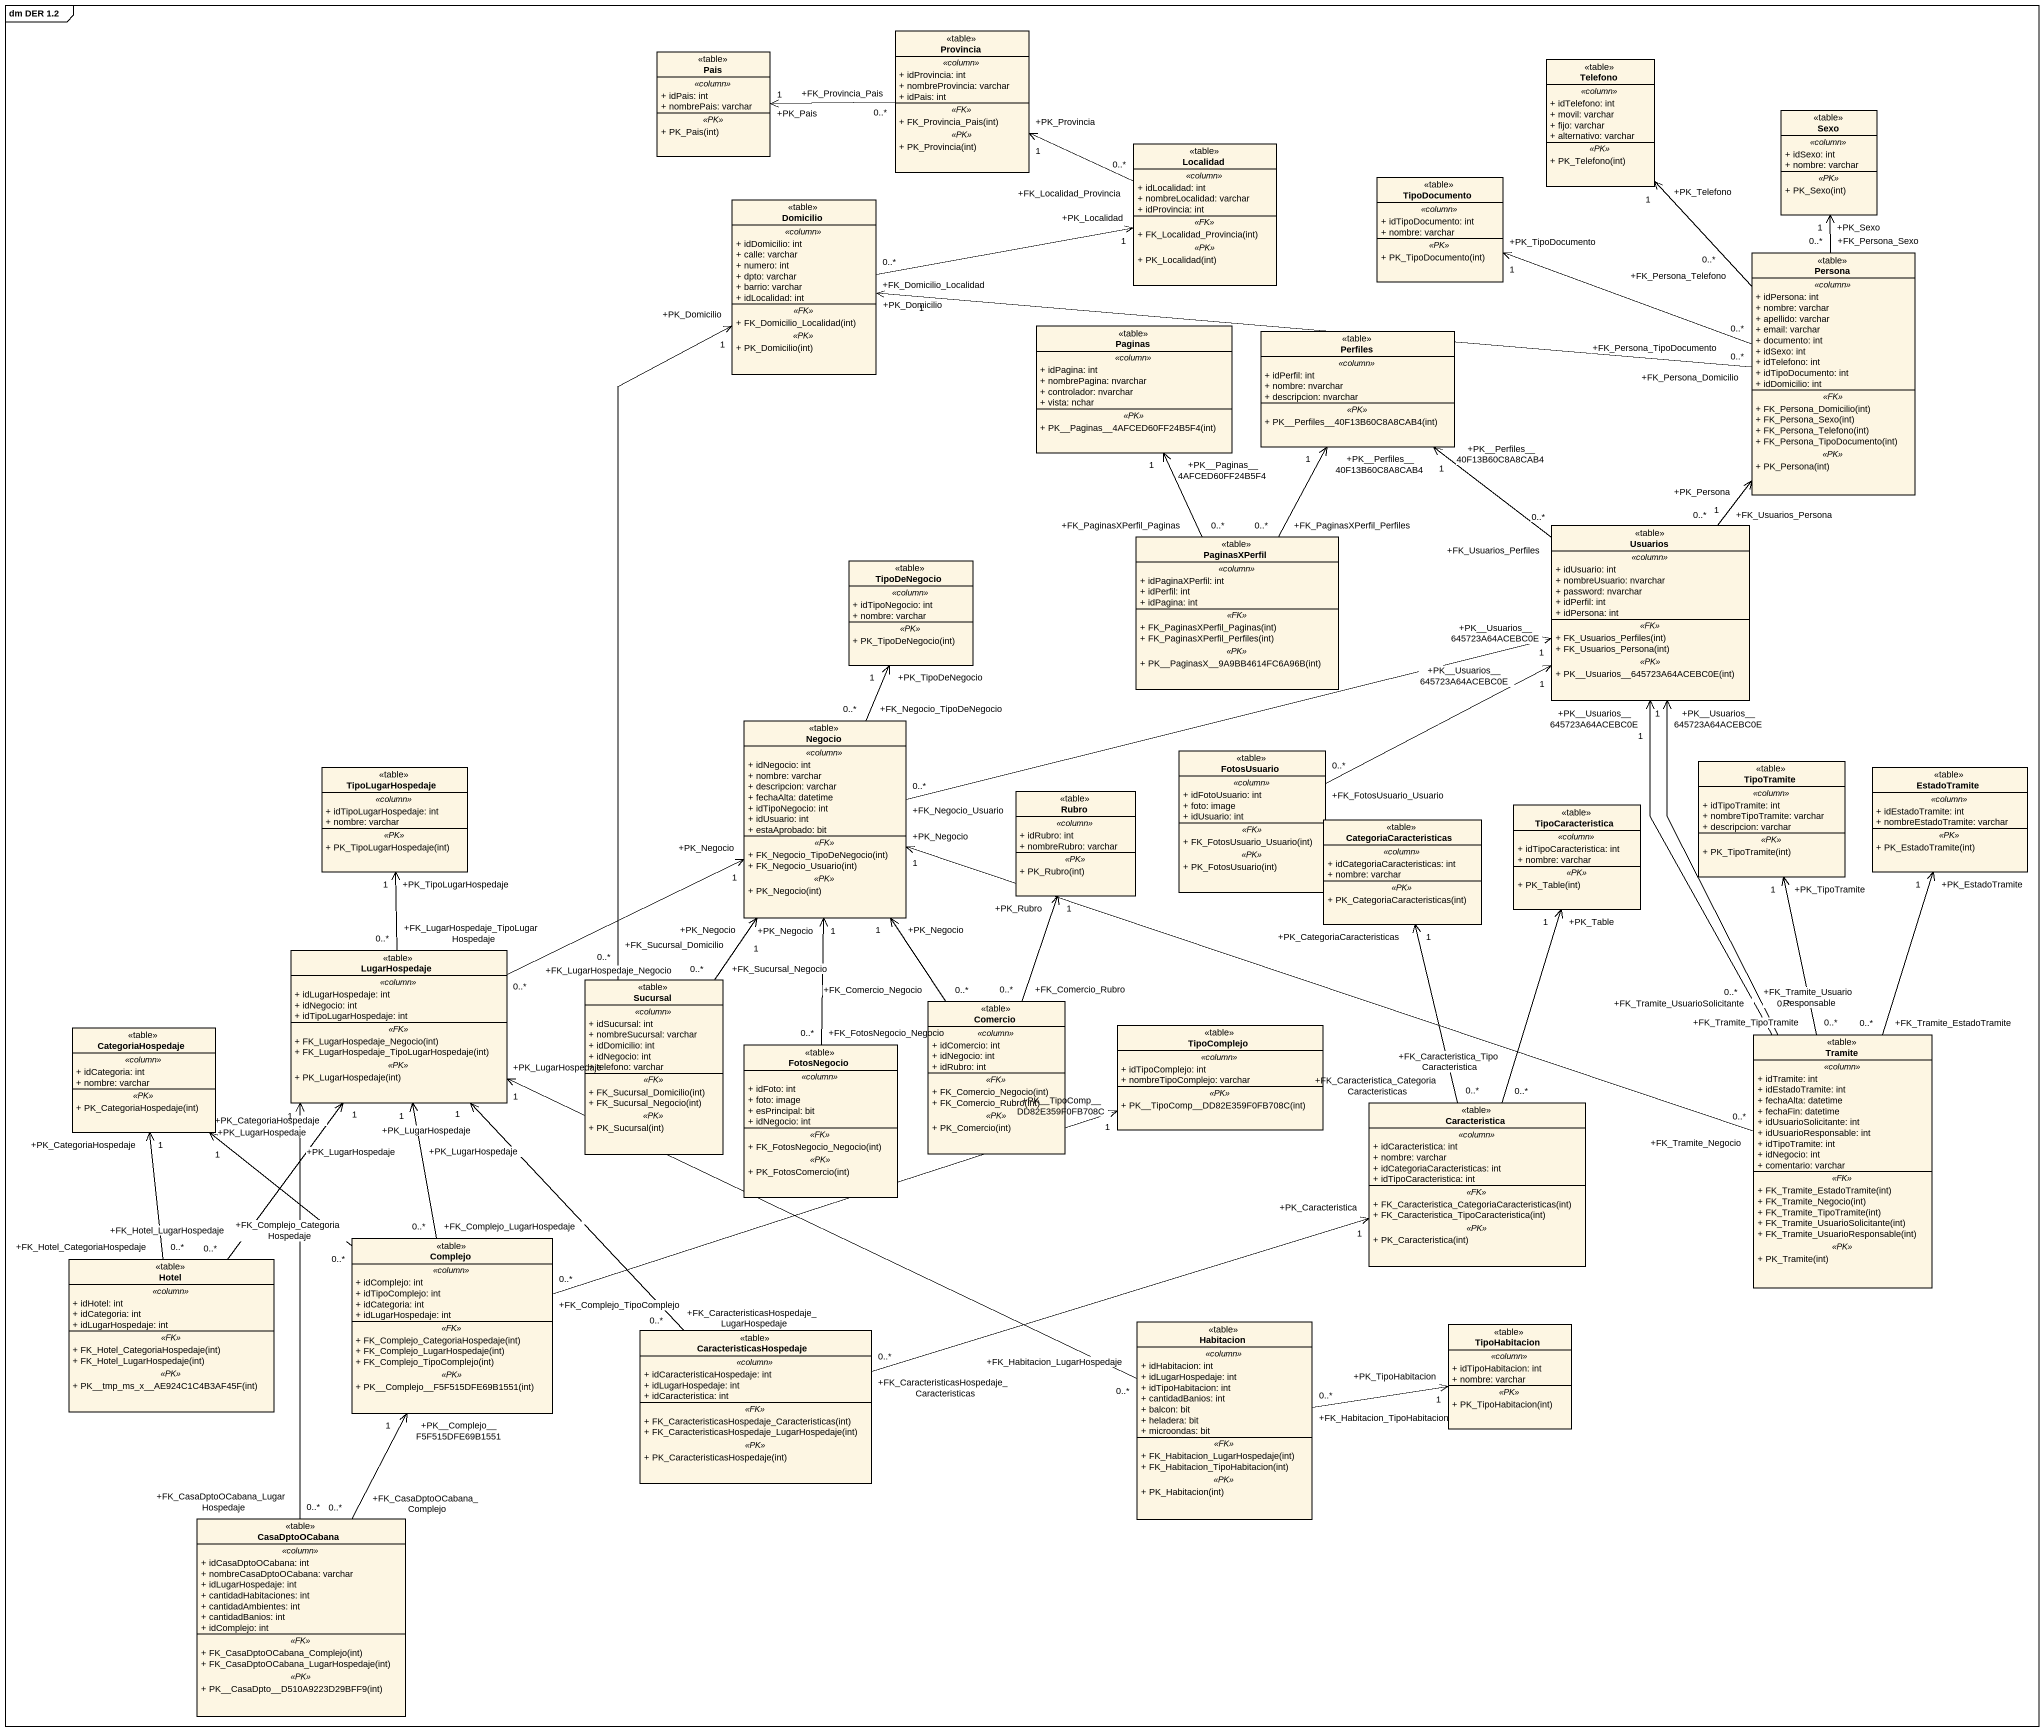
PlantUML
@startuml
mainframe dm DER 1.2
hide circle
hide empty members
skinparam classAttributeIconSize 0
class Provincia <<table>> {
  .. <<column>> ..
  + idProvincia: int
  + nombreProvincia: varchar
  + idPais: int
  .. <<FK>> ..
  + FK_Provincia_Pais(int)
  .. <<PK>> ..
  + PK_Provincia(int)
}
class Pais <<table>> {
  .. <<column>> ..
  + idPais: int
  + nombrePais: varchar
  .. <<PK>> ..
  + PK_Pais(int)
}
class Telefono <<table>> {
  .. <<column>> ..
  + idTelefono: int
  + movil: varchar
  + fijo: varchar
  + alternativo: varchar
  .. <<PK>> ..
  + PK_Telefono(int)
}
class Sexo <<table>> {
  .. <<column>> ..
  + idSexo: int
  + nombre: varchar
  .. <<PK>> ..
  + PK_Sexo(int)
}
class Localidad <<table>> {
  .. <<column>> ..
  + idLocalidad: int
  + nombreLocalidad: varchar
  + idProvincia: int
  .. <<FK>> ..
  + FK_Localidad_Provincia(int)
  .. <<PK>> ..
  + PK_Localidad(int)
}
class TipoDocumento <<table>> {
  .. <<column>> ..
  + idTipoDocumento: int
  + nombre: varchar
  .. <<PK>> ..
  + PK_TipoDocumento(int)
}
class Domicilio <<table>> {
  .. <<column>> ..
  + idDomicilio: int
  + calle: varchar
  + numero: int
  + dpto: varchar
  + barrio: varchar
  + idLocalidad: int
  .. <<FK>> ..
  + FK_Domicilio_Localidad(int)
  .. <<PK>> ..
  + PK_Domicilio(int)
}
class Persona <<table>> {
  .. <<column>> ..
  + idPersona: int
  + nombre: varchar
  + apellido: varchar
  + email: varchar
  + documento: int
  + idSexo: int
  + idTelefono: int
  + idTipoDocumento: int
  + idDomicilio: int
  .. <<FK>> ..
  + FK_Persona_Domicilio(int)
  + FK_Persona_Sexo(int)
  + FK_Persona_Telefono(int)
  + FK_Persona_TipoDocumento(int)
  .. <<PK>> ..
  + PK_Persona(int)
}
class Paginas <<table>> {
  .. <<column>> ..
  + idPagina: int
  + nombrePagina: nvarchar
  + controlador: nvarchar
  + vista: nchar
  .. <<PK>> ..
  + PK~__Paginas~__4AFCED60FF24B5F4(int)
}
class Perfiles <<table>> {
  .. <<column>> ..
  + idPerfil: int
  + nombre: nvarchar
  + descripcion: nvarchar
  .. <<PK>> ..
  + PK~__Perfiles~__40F13B60C8A8CAB4(int)
}
class PaginasXPerfil <<table>> {
  .. <<column>> ..
  + idPaginaXPerfil: int
  + idPerfil: int
  + idPagina: int
  .. <<FK>> ..
  + FK_PaginasXPerfil_Paginas(int)
  + FK_PaginasXPerfil_Perfiles(int)
  .. <<PK>> ..
  + PK~__PaginasX~__9A9BB4614FC6A96B(int)
}
class Usuarios <<table>> {
  .. <<column>> ..
  + idUsuario: int
  + nombreUsuario: nvarchar
  + password: nvarchar
  + idPerfil: int
  + idPersona: int
  .. <<FK>> ..
  + FK_Usuarios_Perfiles(int)
  + FK_Usuarios_Persona(int)
  .. <<PK>> ..
  + PK~__Usuarios~__645723A64ACEBC0E(int)
}
class TipoDeNegocio <<table>> {
  .. <<column>> ..
  + idTipoNegocio: int
  + nombre: varchar
  .. <<PK>> ..
  + PK_TipoDeNegocio(int)
}
class Negocio <<table>> {
  .. <<column>> ..
  + idNegocio: int
  + nombre: varchar
  + descripcion: varchar
  + fechaAlta: datetime
  + idTipoNegocio: int
  + idUsuario: int
  + estaAprobado: bit
  .. <<FK>> ..
  + FK_Negocio_TipoDeNegocio(int)
  + FK_Negocio_Usuario(int)
  .. <<PK>> ..
  + PK_Negocio(int)
}
class TipoLugarHospedaje <<table>> {
  .. <<column>> ..
  + idTipoLugarHospedaje: int
  + nombre: varchar
  .. <<PK>> ..
  + PK_TipoLugarHospedaje(int)
}
class FotosUsuario <<table>> {
  .. <<column>> ..
  + idFotoUsuario: int
  + foto: image
  + idUsuario: int
  .. <<FK>> ..
  + FK_FotosUsuario_Usuario(int)
  .. <<PK>> ..
  + PK_FotosUsuario(int)
}
class TipoTramite <<table>> {
  .. <<column>> ..
  + idTipoTramite: int
  + nombreTipoTramite: varchar
  + descripcion: varchar
  .. <<PK>> ..
  + PK_TipoTramite(int)
}
class EstadoTramite <<table>> {
  .. <<column>> ..
  + idEstadoTramite: int
  + nombreEstadoTramite: varchar
  .. <<PK>> ..
  + PK_EstadoTramite(int)
}
class Rubro <<table>> {
  .. <<column>> ..
  + idRubro: int
  + nombreRubro: varchar
  .. <<PK>> ..
  + PK_Rubro(int)
}
class TipoCaracteristica <<table>> {
  .. <<column>> ..
  + idTipoCaracteristica: int
  + nombre: varchar
  .. <<PK>> ..
  + PK_Table(int)
}
class CategoriaCaracteristicas <<table>> {
  .. <<column>> ..
  + idCategoriaCaracteristicas: int
  + nombre: varchar
  .. <<PK>> ..
  + PK_CategoriaCaracteristicas(int)
}
class LugarHospedaje <<table>> {
  .. <<column>> ..
  + idLugarHospedaje: int
  + idNegocio: int
  + idTipoLugarHospedaje: int
  .. <<FK>> ..
  + FK_LugarHospedaje_Negocio(int)
  + FK_LugarHospedaje_TipoLugarHospedaje(int)
  .. <<PK>> ..
  + PK_LugarHospedaje(int)
}
class Sucursal <<table>> {
  .. <<column>> ..
  + idSucursal: int
  + nombreSucursal: varchar
  + idDomicilio: int
  + idNegocio: int
  + telefono: varchar
  .. <<FK>> ..
  + FK_Sucursal_Domicilio(int)
  + FK_Sucursal_Negocio(int)
  .. <<PK>> ..
  + PK_Sucursal(int)
}
class Comercio <<table>> {
  .. <<column>> ..
  + idComercio: int
  + idNegocio: int
  + idRubro: int
  .. <<FK>> ..
  + FK_Comercio_Negocio(int)
  + FK_Comercio_Rubro(int)
  .. <<PK>> ..
  + PK_Comercio(int)
}
class CategoriaHospedaje <<table>> {
  .. <<column>> ..
  + idCategoria: int
  + nombre: varchar
  .. <<PK>> ..
  + PK_CategoriaHospedaje(int)
}
class TipoComplejo <<table>> {
  .. <<column>> ..
  + idTipoComplejo: int
  + nombreTipoComplejo: varchar
  .. <<PK>> ..
  + PK~__TipoComp~__DD82E359F0FB708C(int)
}
class Tramite <<table>> {
  .. <<column>> ..
  + idTramite: int
  + idEstadoTramite: int
  + fechaAlta: datetime
  + fechaFin: datetime
  + idUsuarioSolicitante: int
  + idUsuarioResponsable: int
  + idTipoTramite: int
  + idNegocio: int
  + comentario: varchar
  .. <<FK>> ..
  + FK_Tramite_EstadoTramite(int)
  + FK_Tramite_Negocio(int)
  + FK_Tramite_TipoTramite(int)
  + FK_Tramite_UsuarioSolicitante(int)
  + FK_Tramite_UsuarioResponsable(int)
  .. <<PK>> ..
  + PK_Tramite(int)
}
class FotosNegocio <<table>> {
  .. <<column>> ..
  + idFoto: int
  + foto: image
  + esPrincipal: bit
  + idNegocio: int
  .. <<FK>> ..
  + FK_FotosNegocio_Negocio(int)
  .. <<PK>> ..
  + PK_FotosComercio(int)
}
class Caracteristica <<table>> {
  .. <<column>> ..
  + idCaracteristica: int
  + nombre: varchar
  + idCategoriaCaracteristicas: int
  + idTipoCaracteristica: int
  .. <<FK>> ..
  + FK_Caracteristica_CategoriaCaracteristicas(int)
  + FK_Caracteristica_TipoCaracteristica(int)
  .. <<PK>> ..
  + PK_Caracteristica(int)
}
class Hotel <<table>> {
  .. <<column>> ..
  + idHotel: int
  + idCategoria: int
  + idLugarHospedaje: int
  .. <<FK>> ..
  + FK_Hotel_CategoriaHospedaje(int)
  + FK_Hotel_LugarHospedaje(int)
  .. <<PK>> ..
  + PK~__tmp_ms_x~__AE924C1C4B3AF45F(int)
}
class Complejo <<table>> {
  .. <<column>> ..
  + idComplejo: int
  + idTipoComplejo: int
  + idCategoria: int
  + idLugarHospedaje: int
  .. <<FK>> ..
  + FK_Complejo_CategoriaHospedaje(int)
  + FK_Complejo_LugarHospedaje(int)
  + FK_Complejo_TipoComplejo(int)
  .. <<PK>> ..
  + PK~__Complejo~__F5F515DFE69B1551(int)
}
class CaracteristicasHospedaje <<table>> {
  .. <<column>> ..
  + idCaracteristicaHospedaje: int
  + idLugarHospedaje: int
  + idCaracteristica: int
  .. <<FK>> ..
  + FK_CaracteristicasHospedaje_Caracteristicas(int)
  + FK_CaracteristicasHospedaje_LugarHospedaje(int)
  .. <<PK>> ..
  + PK_CaracteristicasHospedaje(int)
}
class Habitacion <<table>> {
  .. <<column>> ..
  + idHabitacion: int
  + idLugarHospedaje: int
  + idTipoHabitacion: int
  + cantidadBanios: int
  + balcon: bit
  + heladera: bit
  + microondas: bit
  .. <<FK>> ..
  + FK_Habitacion_LugarHospedaje(int)
  + FK_Habitacion_TipoHabitacion(int)
  .. <<PK>> ..
  + PK_Habitacion(int)
}
class TipoHabitacion <<table>> {
  .. <<column>> ..
  + idTipoHabitacion: int
  + nombre: varchar
  .. <<PK>> ..
  + PK_TipoHabitacion(int)
}
class CasaDptoOCabana <<table>> {
  .. <<column>> ..
  + idCasaDptoOCabana: int
  + nombreCasaDptoOCabana: varchar
  + idLugarHospedaje: int
  + cantidadHabitaciones: int
  + cantidadAmbientes: int
  + cantidadBanios: int
  + idComplejo: int
  .. <<FK>> ..
  + FK_CasaDptoOCabana_Complejo(int)
  + FK_CasaDptoOCabana_LugarHospedaje(int)
  .. <<PK>> ..
  + PK~__CasaDpto~__D510A9223D29BFF9(int)
}
Provincia "+FK_Provincia_Pais\n0..*" -left-> "+PK_Pais\n1" Pais
Localidad "+FK_Localidad_Provincia\n0..*" -left-> "+PK_Provincia\n1" Provincia
Domicilio "+FK_Domicilio_Localidad\n0..*" -right-> "+PK_Localidad\n1" Localidad
Persona "+FK_Persona_Telefono\n0..*" -up-> "+PK_Telefono\n1" Telefono
Persona "+FK_Persona_Sexo\n0..*" -up-> "+PK_Sexo\n1" Sexo
Persona "+FK_Persona_TipoDocumento\n0..*" -left-> "+PK_TipoDocumento\n1" TipoDocumento
Persona "+FK_Persona_Domicilio\n0..*" -left-> "+PK_Domicilio\n1" Domicilio
PaginasXPerfil "+FK_PaginasXPerfil_Paginas\n0..*" -up-> "+PK~__Paginas~__4AFCED60FF24B5F4\n1" Paginas
PaginasXPerfil "+FK_PaginasXPerfil_Perfiles\n0..*" -up-> "+PK~__Perfiles~__40F13B60C8A8CAB4\n1" Perfiles
Usuarios "+FK_Usuarios_Persona\n0..*" -up-> "+PK_Persona\n1" Persona
Usuarios "+FK_Usuarios_Perfiles\n0..*" -up-> "+PK~__Perfiles~__40F13B60C8A8CAB4\n1" Perfiles
Negocio "+FK_Negocio_Usuario\n0..*" -right-> "+PK~__Usuarios~__645723A64ACEBC0E\n1" Usuarios
Negocio "+FK_Negocio_TipoDeNegocio\n0..*" -up-> "+PK_TipoDeNegocio\n1" TipoDeNegocio
FotosUsuario "+FK_FotosUsuario_Usuario\n0..*" -right-> "+PK~__Usuarios~__645723A64ACEBC0E\n1" Usuarios
LugarHospedaje "+FK_LugarHospedaje_Negocio\n0..*" -right-> "+PK_Negocio\n1" Negocio
LugarHospedaje "+FK_LugarHospedaje_TipoLugarHospedaje\n0..*" -up-> "+PK_TipoLugarHospedaje\n1" TipoLugarHospedaje
Sucursal "+FK_Sucursal_Domicilio\n0..*" -up-> "+PK_Domicilio\n1" Domicilio
Sucursal "+FK_Sucursal_Negocio\n0..*" -up-> "+PK_Negocio\n1" Negocio
Comercio "+FK_Comercio_Negocio\n0..*" -up-> "+PK_Negocio\n1" Negocio
Comercio "+FK_Comercio_Rubro\n0..*" -up-> "+PK_Rubro\n1" Rubro
Tramite "+FK_Tramite_UsuarioSolicitante\n0..*" -up-> "+PK~__Usuarios~__645723A64ACEBC0E\n1" Usuarios
Tramite "+FK_Tramite_UsuarioResponsable\n0..*" -up-> "+PK~__Usuarios~__645723A64ACEBC0E\n1" Usuarios
Tramite "+FK_Tramite_Negocio\n0..*" -left-> "+PK_Negocio\n1" Negocio
Tramite "+FK_Tramite_TipoTramite\n0..*" -up-> "+PK_TipoTramite\n1" TipoTramite
Tramite "+FK_Tramite_EstadoTramite\n0..*" -up-> "+PK_EstadoTramite\n1" EstadoTramite
FotosNegocio "+FK_FotosNegocio_Negocio\n0..*" -up-> "+PK_Negocio\n1" Negocio
Caracteristica "+FK_Caracteristica_TipoCaracteristica\n0..*" -up-> "+PK_Table\n1" TipoCaracteristica
Caracteristica "+FK_Caracteristica_CategoriaCaracteristicas\n0..*" -up-> "+PK_CategoriaCaracteristicas\n1" CategoriaCaracteristicas
Hotel "+FK_Hotel_LugarHospedaje\n0..*" -up-> "+PK_LugarHospedaje\n1" LugarHospedaje
Hotel "+FK_Hotel_CategoriaHospedaje\n0..*" -up-> "+PK_CategoriaHospedaje\n1" CategoriaHospedaje
Complejo "+FK_Complejo_LugarHospedaje\n0..*" -up-> "+PK_LugarHospedaje\n1" LugarHospedaje
Complejo "+FK_Complejo_CategoriaHospedaje\n0..*" -up-> "+PK_CategoriaHospedaje\n1" CategoriaHospedaje
Complejo "+FK_Complejo_TipoComplejo\n0..*" -right-> "+PK~__TipoComp~__DD82E359F0FB708C\n1" TipoComplejo
CaracteristicasHospedaje "+FK_CaracteristicasHospedaje_LugarHospedaje\n0..*" -up-> "+PK_LugarHospedaje\n1" LugarHospedaje
CaracteristicasHospedaje "+FK_CaracteristicasHospedaje_Caracteristicas\n0..*" -right-> "+PK_Caracteristica\n1" Caracteristica
Habitacion "+FK_Habitacion_LugarHospedaje\n0..*" -left-> "+PK_LugarHospedaje\n1" LugarHospedaje
Habitacion "+FK_Habitacion_TipoHabitacion\n0..*" -right-> "+PK_TipoHabitacion\n1" TipoHabitacion
CasaDptoOCabana "+FK_CasaDptoOCabana_LugarHospedaje\n0..*" -up-> "+PK_LugarHospedaje\n1" LugarHospedaje
CasaDptoOCabana "+FK_CasaDptoOCabana_Complejo\n0..*" -up-> "+PK~__Complejo~__F5F515DFE69B1551\n1" Complejo
@enduml
